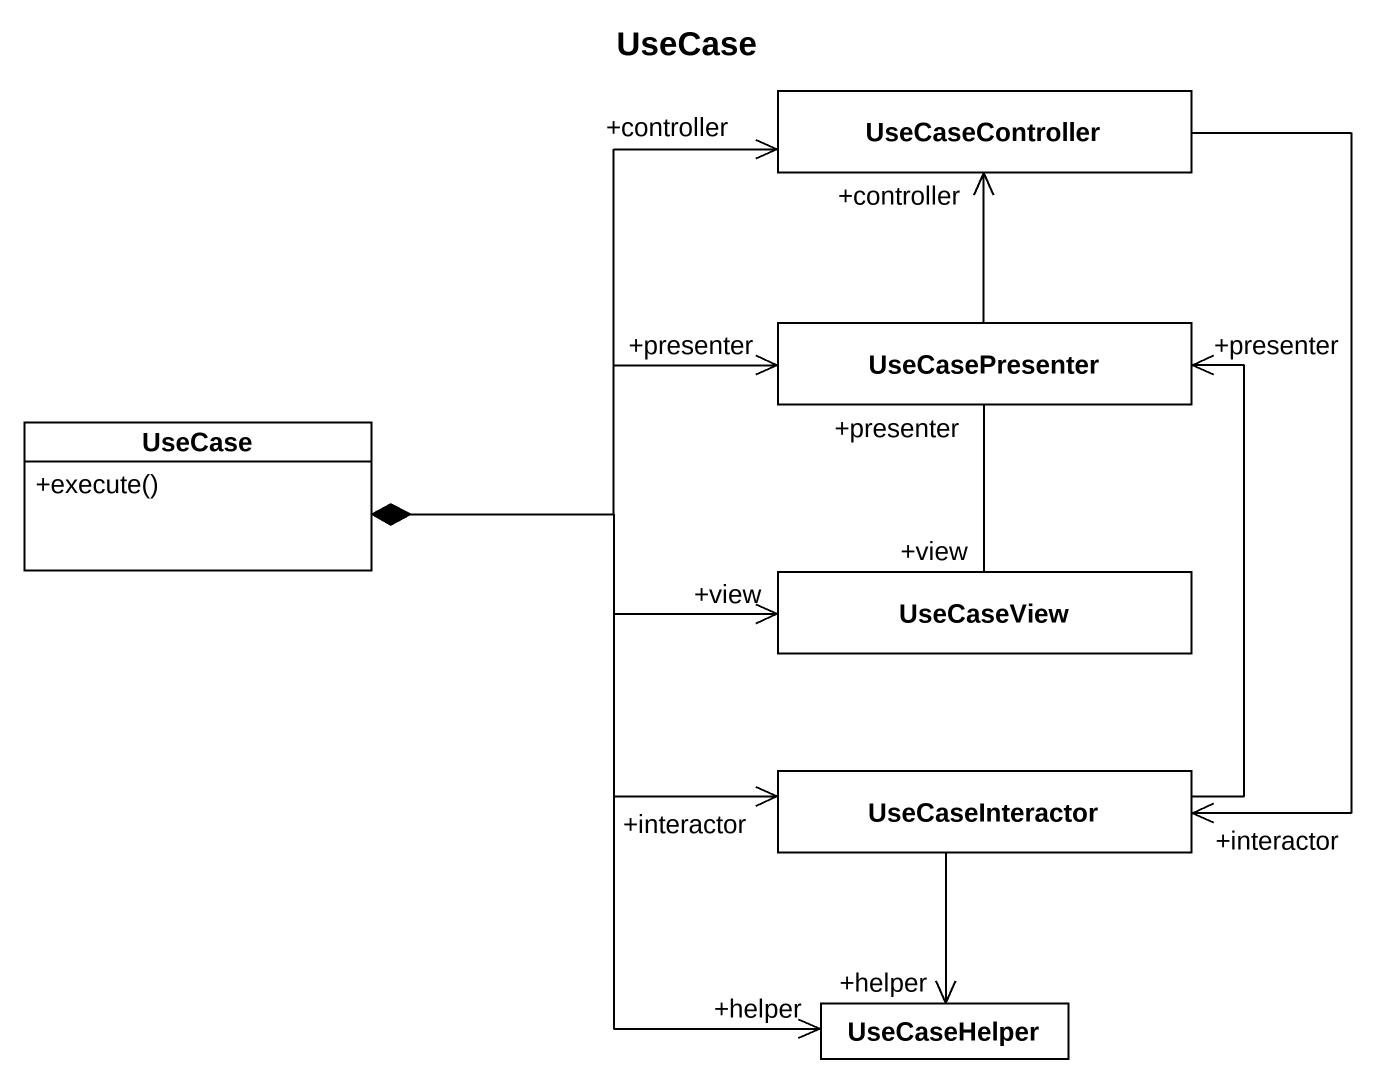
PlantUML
@startuml
title UseCase
hide circle
hide empty members
skinparam classAttributeIconSize 0
class UseCaseController
class UseCasePresenter
class "UseCase" as UseCase_ {
  +execute()
}
class UseCaseView
class UseCaseInteractor
class UseCaseHelper
UseCaseController --> "+interactor" UseCaseInteractor
UseCasePresenter -up-> "+controller" UseCaseController
UseCasePresenter "+presenter" -- "+view" UseCaseView
UseCase_ *-right-> "+controller" UseCaseController
UseCase_ *-right-> "+presenter" UseCasePresenter
UseCase_ *-right-> "+view" UseCaseView
UseCase_ *-right-> "+interactor" UseCaseInteractor
UseCase_ *--> "+helper" UseCaseHelper
UseCaseInteractor -up-> "+presenter" UseCasePresenter
UseCaseInteractor --> "+helper" UseCaseHelper
@enduml
